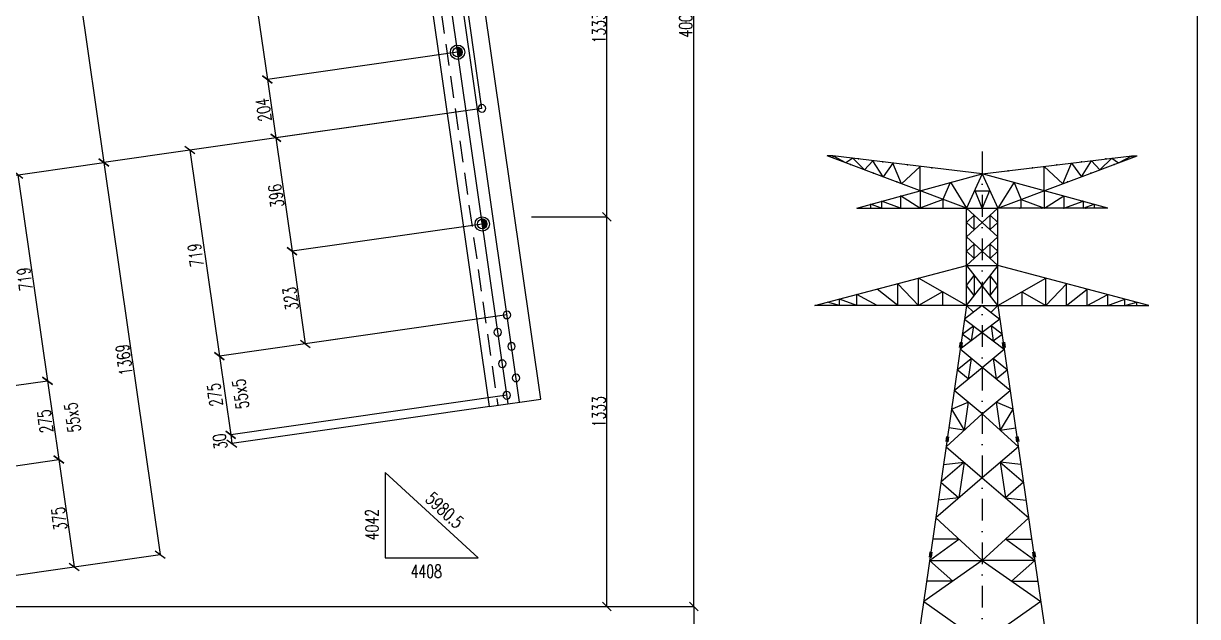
# Model space of a CAD drawing. Extents: x 59442 to 71607, y -56371 to -47761.
# Drawn here: x 67550 to 71607, y -53348 to -51298 of the extents above; entities that cross this region are included whole.
import ezdxf

# ---------------------------------------------------------------- set-up
doc = ezdxf.new("R2010")
doc.units = 0
doc.header["$LTSCALE"] = 150
doc.header["$MEASUREMENT"] = 0
doc.linetypes.add('DASHDOT', pattern=[1, 0.5, -0.25, 0, -0.25])
doc.linetypes.add('DASHED', pattern=[0.75, 0.5, -0.25])
doc.layers.get('0').update_dxf_attribs({"linetype": 'CONTINUOUS'})
doc.layers.get('DEFPOINTS').update_dxf_attribs({"linetype": 'CONTINUOUS'})
for name, color, linetype in [('035B', 7, 'CONTINUOUS'), ('ASSI', 3, 'CONTINUOUS'), ('FORI', 2, 'CONTINUOUS'), ('LINEA_ANG', 2, 'CONTINUOUS'), ('LS', 7, 'CONTINUOUS'), ('MZ', 6, 'DASHDOT'), ('QT_MPR', 7, 'CONTINUOUS'), ('QT_MSP', 7, 'CONTINUOUS'), ('TRAT-Y', 7, 'DASHED')]:
    doc.layers.add(name, color=color, linetype=linetype)
doc.styles.add('MONO', font='romans.shx', dxfattribs={"width": 0.7})
doc.styles.add('QUOTE', font='ROMANS8.SHX', dxfattribs={"width": 0.7})
doc.styles.add('RS', font='ROMANS8.shx', dxfattribs={"width": 0.7})
doc.styles.get("Standard").update_dxf_attribs({"font": 'ROMANS8.SHX', "width": 0.7})
doc.dimstyles.new('TRATTO', dxfattribs={"dimscale": 0, "dimtxt": 45, "dimasz": 30, "dimexe": 0, "dimexo": 0, "dimgap": 5, "dimtad": 1, "dimrnd": 0.5, "dimdsep": 46, "dimtxsty": 'RS', "dimblk1": 'OBLIQUE', "dimblk2": 'OBLIQUE', "dimsah": 1, "dimcen": 0.09, "dimclrd": 2, "dimclre": 2, "dimclrt": 7, "dimadec": 0, "dimazin": 0, "dimtfac": 1, "dimtix": 1, "dimtmove": 2, "dimatfit": 3, "dimfxl": 1, "dimtolj": 1, "dimtzin": 0, "dimarcsym": 0})

# ---------------------------------------------------------------- blocks, each defined once
blk = doc.blocks.new('16')
blk.add_circle((0, 0), 1)
blk = doc.blocks.new('ASSE98')
blk.add_line((0, 0), (1, 0))
at = {"color": 7, "style": 'QUOTE', "width": 0.5, "flags": 1}
for tag, p in [('TI', (1.38308, 6.82731)), ('DI_S', (1.38308, 6.42178)), ('D_S', (1.38308, 6.02092)), ('E_S', (1.38308, 5.68065)), ('NFORI', (1.36454, 5.29792)), ('ALAR', (1.36349, 4.93246)), ('FAM', (1.3775, 4.54645)), ('ALA', (1.38308, 4.19257)), ('DISP2', (1.38308, 3.84971)), ('DISP1', (1.38308, 3.50686)), ('PINZAF', (1.38308, 3.164)), ('PINZAI', (1.38308, 2.82114)), ('TRP', (1.38308, 2.47829)), ('NP', (1.38308, 2.13543)), ('SV', (1.38308, 1.79257)), ('PESO', (1.38308, 1.44971)), ('QUA', (1.38308, 1.10686)), ('LUN', (1.38308, 0.764)), ('PROF', (1.38308, 0.42114)), ('POS', (1.38308, 0.07829))]:
    blk.add_attdef(tag, p, '', height=0.2, dxfattribs=at)
at = {"color": 7, "flags": 1}
for tag, p in [('LAV1', (3.07431, 6.82847)), ('LAV2', (3.07431, 6.49513)), ('LAV3', (3.07431, 6.1618)), ('LAV4', (3.07431, 5.82847)), ('LAV5', (3.07431, 5.49513)), ('LAV6', (3.07431, 5.1618)), ('LAV7', (3.07431, 4.82847)), ('LAV8', (3.07431, 4.49513)), ('LAV9', (3.07431, 4.1618)), ('LAV10', (3.07431, 3.82847))]:
    blk.add_attdef(tag, p, '', height=0.2, dxfattribs=at)
blk = doc.blocks.new('_OBLIQUE')
at = {"color": 0, "linetype": 'ByBlock'}
blk.add_line((-0.5, -0.5), (0.5, 0.5), dxfattribs=at)
blk = doc.blocks.new('*D19')
at = {"layer": 'DEFPOINTS', "color": 0, "transparency": 16777216}
for p in [(66328, -50619), (67827.9, -51778.9), (66521.3, -51966.4)]:
    blk.add_point(p, dxfattribs=at)
at = {"layer": 'QT_MPR', "color": 2, "lineweight": -2, "transparency": 16777216}
for p, q in [((66328, -50619), (67634.6, -50431.5)), ((67634.6, -50431.5), (67827.9, -51778.9)), ((66521.3, -51966.4), (67827.9, -51778.9))]:
    blk.add_line(p, q, dxfattribs=at)
at = {"layer": 'QT_MPR', "color": 2, "lineweight": -2, "transparency": 16777216, "xscale": 30, "yscale": 30, "zscale": 30}
for p, rotation in [((67634.6, -50431.5), 98.16615670567514), ((67827.9, -51778.9), 278.1661567056751)]:
    blk.add_blockref('_OBLIQUE', p, dxfattribs=dict(at, rotation=rotation))
at = {"layer": 'QT_MPR', "color": 7, "transparency": 16777216, "insert": (67704, -51109.1), "char_height": 45, "attachment_point": 5, "rotation": 98.1662, "style": 'RS'}
blk.add_mtext('\\A1;1361', dxfattribs=at)
blk = doc.blocks.new('*D20')
at = {"layer": 'DEFPOINTS', "color": 0, "transparency": 16777216}
for p in [(66521.3, -51966.4), (68022.4, -53133.8), (66771.2, -53313.4)]:
    blk.add_point(p, dxfattribs=at)
at = {"layer": 'QT_MPR', "color": 2, "lineweight": -2, "transparency": 16777216}
for p, q in [((66521.3, -51966.4), (67827.9, -51778.9)), ((67827.9, -51778.9), (68022.4, -53133.8)), ((66771.2, -53313.4), (68022.4, -53133.8))]:
    blk.add_line(p, q, dxfattribs=at)
at = {"layer": 'QT_MPR', "color": 2, "lineweight": -2, "transparency": 16777216, "xscale": 30, "yscale": 30, "zscale": 30}
for p, rotation in [((67827.9, -51778.9), 98.16615670567514), ((68022.4, -53133.8), 278.1661567056751)]:
    blk.add_blockref('_OBLIQUE', p, dxfattribs=dict(at, rotation=rotation))
at = {"layer": 'QT_MPR', "color": 7, "transparency": 16777216, "insert": (67897.9, -52460.3), "char_height": 45, "attachment_point": 5, "rotation": 98.1662, "style": 'RS'}
blk.add_mtext('\\A1;1369', dxfattribs=at)
blk = doc.blocks.new('*D28')
at = {"layer": 'DEFPOINTS', "color": 0, "transparency": 16777216}
for p in [(66521.3, -51966.4), (67633.1, -52533), (66639.3, -52675.6)]:
    blk.add_point(p, dxfattribs=at)
at = {"layer": 'QT_MPR', "color": 2, "lineweight": -2, "transparency": 16777216}
for p, q in [((66521.3, -51966.4), (67531, -51821.5)), ((67531, -51821.5), (67633.1, -52533)), ((66639.3, -52675.6), (67633.1, -52533))]:
    blk.add_line(p, q, dxfattribs=at)
at = {"layer": 'QT_MPR', "color": 2, "lineweight": -2, "transparency": 16777216, "xscale": 30, "yscale": 30, "zscale": 30}
for p, rotation in [((67531, -51821.5), 98.16615670567514), ((67633.1, -52533), 278.1661567056751)]:
    blk.add_blockref('_OBLIQUE', p, dxfattribs=dict(at, rotation=rotation))
at = {"layer": 'QT_MPR', "color": 7, "transparency": 16777216, "insert": (67554.8, -52181.2), "char_height": 45, "attachment_point": 5, "rotation": 98.1662, "style": 'RS'}
blk.add_mtext('\\A1;719', dxfattribs=at)
blk = doc.blocks.new('*D29')
at = {"layer": 'DEFPOINTS', "color": 0, "transparency": 16777216}
for p in [(66639.3, -52675.6), (67672.1, -52805.2), (66717.9, -52942.2)]:
    blk.add_point(p, dxfattribs=at)
at = {"layer": 'QT_MPR', "color": 2, "lineweight": -2, "transparency": 16777216}
for p, q in [((66639.3, -52675.6), (67633.1, -52533)), ((67633.1, -52533), (67672.1, -52805.2)), ((66717.9, -52942.2), (67672.1, -52805.2))]:
    blk.add_line(p, q, dxfattribs=at)
at = {"layer": 'QT_MPR', "color": 2, "lineweight": -2, "transparency": 16777216, "xscale": 30, "yscale": 30, "zscale": 30}
for p, rotation in [((67633.1, -52533), 98.16615670567514), ((67672.1, -52805.2), 278.1661567056751)]:
    blk.add_blockref('_OBLIQUE', p, dxfattribs=dict(at, rotation=rotation))
at = {"layer": 'QT_MPR', "color": 7, "transparency": 16777216, "insert": (67719.4, -52659.5), "char_height": 45, "attachment_point": 5, "rotation": 98.1662, "style": 'RS'}
blk.add_mtext('\\A1;55x5', dxfattribs=at)
blk = doc.blocks.new('*D30')
at = {"layer": 'DEFPOINTS', "color": 0, "transparency": 16777216}
for p in [(66639.3, -52675.6), (67672.1, -52805.2), (66717.9, -52942.2)]:
    blk.add_point(p, dxfattribs=at)
at = {"layer": 'QT_MPR', "color": 2, "lineweight": -2, "transparency": 16777216}
for p, q in [((66639.3, -52675.6), (67633.1, -52533)), ((67633.1, -52533), (67672.1, -52805.2)), ((66717.9, -52942.2), (67672.1, -52805.2))]:
    blk.add_line(p, q, dxfattribs=at)
at = {"layer": 'QT_MPR', "color": 2, "lineweight": -2, "transparency": 16777216, "xscale": 30, "yscale": 30, "zscale": 30}
for p, rotation in [((67633.1, -52533), 98.16615670567514), ((67672.1, -52805.2), 278.1661567056751)]:
    blk.add_blockref('_OBLIQUE', p, dxfattribs=dict(at, rotation=rotation))
at = {"layer": 'QT_MPR', "color": 7, "transparency": 16777216, "insert": (67625.4, -52673), "char_height": 45, "attachment_point": 5, "rotation": 98.1662, "style": 'RS'}
blk.add_mtext('\\A1;275', dxfattribs=at)
blk = doc.blocks.new('*D32')
at = {"layer": 'DEFPOINTS', "color": 0, "transparency": 16777216}
for p in [(66717.9, -52942.2), (67725.4, -53176.4), (66771.2, -53313.4)]:
    blk.add_point(p, dxfattribs=at)
at = {"layer": 'QT_MPR', "color": 2, "lineweight": -2, "transparency": 16777216}
for p, q in [((66717.9, -52942.2), (67672.1, -52805.2)), ((67672.1, -52805.2), (67725.4, -53176.4)), ((66771.2, -53313.4), (67725.4, -53176.4))]:
    blk.add_line(p, q, dxfattribs=at)
at = {"layer": 'QT_MPR', "color": 2, "lineweight": -2, "transparency": 16777216, "xscale": 30, "yscale": 30, "zscale": 30}
for p, rotation in [((67672.1, -52805.2), 98.16615670567514), ((67725.4, -53176.4), 278.1661567056751)]:
    blk.add_blockref('_OBLIQUE', p, dxfattribs=dict(at, rotation=rotation))
at = {"layer": 'QT_MPR', "color": 7, "transparency": 16777216, "insert": (67673.7, -53009.6), "char_height": 45, "attachment_point": 5, "rotation": 98.1662, "style": 'RS'}
blk.add_mtext('\\A1;375', dxfattribs=at)
blk = doc.blocks.new('*D41')
at = {"layer": 'DEFPOINTS', "color": 0, "transparency": 16777216}
for p in [(69134.6, -51591.4), (69220.8, -52305.2), (68227, -52447.8)]:
    blk.add_point(p, dxfattribs=at)
at = {"layer": 'QT_MPR', "color": 2, "lineweight": -2, "transparency": 16777216}
for p, q in [((69134.6, -51591.4), (68124.9, -51736.3)), ((68124.9, -51736.3), (68227, -52447.8)), ((69220.8, -52305.2), (68227, -52447.8))]:
    blk.add_line(p, q, dxfattribs=at)
at = {"layer": 'QT_MPR', "color": 2, "lineweight": -2, "transparency": 16777216, "xscale": 30, "yscale": 30, "zscale": 30}
for p, rotation in [((68124.9, -51736.3), 98.16615670567514), ((68227, -52447.8), 278.1661567056751)]:
    blk.add_blockref('_OBLIQUE', p, dxfattribs=dict(at, rotation=rotation))
at = {"layer": 'QT_MPR', "color": 7, "transparency": 16777216, "insert": (68145.1, -52098.4), "char_height": 45, "attachment_point": 5, "rotation": 98.1662, "style": 'RS'}
blk.add_mtext('\\A1;719', dxfattribs=at)
blk = doc.blocks.new('*D42')
at = {"layer": 'DEFPOINTS', "color": 0, "transparency": 16777216}
for p in [(69220.8, -52305.2), (69220.3, -52583.1), (68266.1, -52720)]:
    blk.add_point(p, dxfattribs=at)
at = {"layer": 'QT_MPR', "color": 2, "lineweight": -2, "transparency": 16777216}
for p, q in [((69220.8, -52305.2), (68227, -52447.8)), ((68227, -52447.8), (68266.1, -52720)), ((69220.3, -52583.1), (68266.1, -52720))]:
    blk.add_line(p, q, dxfattribs=at)
at = {"layer": 'QT_MPR', "color": 2, "lineweight": -2, "transparency": 16777216, "xscale": 30, "yscale": 30, "zscale": 30}
for p, rotation in [((68227, -52447.8), 98.16615670567514), ((68266.1, -52720), 278.1661567056751)]:
    blk.add_blockref('_OBLIQUE', p, dxfattribs=dict(at, rotation=rotation))
at = {"layer": 'QT_MPR', "color": 7, "transparency": 16777216, "insert": (68300, -52578.4), "char_height": 45, "attachment_point": 5, "rotation": 98.1662, "style": 'RS'}
blk.add_mtext('\\A1;55x5', dxfattribs=at)
blk = doc.blocks.new('*D43')
at = {"layer": 'DEFPOINTS', "color": 0, "transparency": 16777216}
for p in [(69220.8, -52305.2), (69220.3, -52583.1), (68266.1, -52720)]:
    blk.add_point(p, dxfattribs=at)
at = {"layer": 'QT_MPR', "color": 2, "lineweight": -2, "transparency": 16777216}
for p, q in [((69220.8, -52305.2), (68227, -52447.8)), ((68227, -52447.8), (68266.1, -52720)), ((69220.3, -52583.1), (68266.1, -52720))]:
    blk.add_line(p, q, dxfattribs=at)
at = {"layer": 'QT_MPR', "color": 2, "lineweight": -2, "transparency": 16777216, "xscale": 30, "yscale": 30, "zscale": 30}
for p, rotation in [((68227, -52447.8), 98.16615670567514), ((68266.1, -52720), 278.1661567056751)]:
    blk.add_blockref('_OBLIQUE', p, dxfattribs=dict(at, rotation=rotation))
at = {"layer": 'QT_MPR', "color": 7, "transparency": 16777216, "insert": (68212, -52581.5), "char_height": 45, "attachment_point": 5, "rotation": 98.1662, "style": 'RS'}
blk.add_mtext('\\A1;275', dxfattribs=at)
blk = doc.blocks.new('*D44')
at = {"layer": 'DEFPOINTS', "color": 0, "transparency": 16777216}
for p in [(69220.3, -52583.1), (69161.2, -52621.9), (68270.3, -52749.7)]:
    blk.add_point(p, dxfattribs=at)
at = {"layer": 'QT_MPR', "color": 2, "lineweight": -2, "transparency": 16777216}
for p, q in [((69220.3, -52583.1), (68266.1, -52720)), ((69161.2, -52621.9), (68270.3, -52749.7)), ((68266.1, -52720), (68270.3, -52749.7))]:
    blk.add_line(p, q, dxfattribs=at)
at = {"layer": 'QT_MPR', "color": 2, "lineweight": -2, "transparency": 16777216, "xscale": 30, "yscale": 30, "zscale": 30}
for p, rotation in [((68266.1, -52720), 98.16615670567514), ((68270.3, -52749.7), 278.1661567056751)]:
    blk.add_blockref('_OBLIQUE', p, dxfattribs=dict(at, rotation=rotation))
at = {"layer": 'QT_MPR', "color": 7, "transparency": 16777216, "insert": (68229.2, -52742.8), "char_height": 45, "attachment_point": 5, "rotation": 98.1662, "style": 'RS'}
blk.add_mtext('\\A1;30', dxfattribs=at)
blk = doc.blocks.new('*D55')
at = {"layer": 'DEFPOINTS', "color": 0, "transparency": 16777216}
for p in [(66771.2, -53313.4), (68981.9, -53615.1), (69866.4, -53615.1)]:
    blk.add_point(p, dxfattribs=at)
at = {"layer": 'LS', "color": 2, "lineweight": -2, "transparency": 16777216}
for p, q in [((66771.2, -53313.4), (69866.4, -53313.4)), ((69866.4, -53313.4), (69866.4, -53615.1)), ((68981.9, -53615.1), (69866.4, -53615.1))]:
    blk.add_line(p, q, dxfattribs=at)
at = {"layer": 'LS', "color": 2, "lineweight": -2, "transparency": 16777216, "xscale": 30, "yscale": 30, "zscale": 30}
for p, rotation in [((69866.4, -53313.4), 90), ((69866.4, -53615.1), 270)]:
    blk.add_blockref('_OBLIQUE', p, dxfattribs=dict(at, rotation=rotation))
at = {"layer": 'LS', "color": 7, "transparency": 16777216, "insert": (69838.9, -53464.2), "char_height": 45, "attachment_point": 5, "rotation": 90, "style": 'RS'}
blk.add_mtext('\\A1;300', dxfattribs=at)
blk = doc.blocks.new('*D56')
at = {"layer": 'DEFPOINTS', "color": 0, "transparency": 16777216}
for p in [(68964.3, -49271.5), (69866.4, -49271.5), (66771.2, -53313.4)]:
    blk.add_point(p, dxfattribs=at)
at = {"layer": 'LS', "color": 2, "lineweight": -2, "transparency": 16777216}
for p, q in [((68964.3, -49271.5), (69866.4, -49271.5)), ((69866.4, -53313.4), (69866.4, -49271.5)), ((66771.2, -53313.4), (69866.4, -53313.4))]:
    blk.add_line(p, q, dxfattribs=at)
at = {"layer": 'LS', "color": 2, "lineweight": -2, "transparency": 16777216, "xscale": 30, "yscale": 30, "zscale": 30}
for p, rotation in [((69866.4, -49271.5), 90), ((69866.4, -53313.4), 270)]:
    blk.add_blockref('_OBLIQUE', p, dxfattribs=dict(at, rotation=rotation))
at = {"layer": 'LS', "color": 7, "transparency": 16777216, "insert": (69838.9, -51292.5), "char_height": 45, "attachment_point": 5, "rotation": 90, "style": 'RS'}
blk.add_mtext('\\A1;4000', dxfattribs=at)
blk = doc.blocks.new('*D57')
at = {"layer": 'DEFPOINTS', "color": 0, "transparency": 16777216}
for p in [(69305.7, -51966.4), (69566.4, -51966.4), (66771.2, -53313.4)]:
    blk.add_point(p, dxfattribs=at)
at = {"layer": 'LS', "color": 2, "lineweight": -2, "transparency": 16777216}
for p, q in [((69305.7, -51966.4), (69566.4, -51966.4)), ((69566.4, -53313.4), (69566.4, -51966.4)), ((66771.2, -53313.4), (69566.4, -53313.4))]:
    blk.add_line(p, q, dxfattribs=at)
at = {"layer": 'LS', "color": 2, "lineweight": -2, "transparency": 16777216, "xscale": 30, "yscale": 30, "zscale": 30}
for p, rotation in [((69566.4, -51966.4), 90), ((69566.4, -53313.4), 270)]:
    blk.add_blockref('_OBLIQUE', p, dxfattribs=dict(at, rotation=rotation))
at = {"layer": 'LS', "color": 7, "transparency": 16777216, "insert": (69538.9, -52639.9), "char_height": 45, "attachment_point": 5, "rotation": 90, "style": 'RS'}
blk.add_mtext('\\A1;1333', dxfattribs=at)
blk = doc.blocks.new('*D58')
at = {"layer": 'DEFPOINTS', "color": 0, "transparency": 16777216}
for p in [(69134.3, -50619), (69566.4, -50619), (69305.7, -51966.4)]:
    blk.add_point(p, dxfattribs=at)
at = {"layer": 'LS', "color": 2, "lineweight": -2, "transparency": 16777216}
for p, q in [((69134.3, -50619), (69566.4, -50619)), ((69566.4, -51966.4), (69566.4, -50619)), ((69305.7, -51966.4), (69566.4, -51966.4))]:
    blk.add_line(p, q, dxfattribs=at)
at = {"layer": 'LS', "color": 2, "lineweight": -2, "transparency": 16777216, "xscale": 30, "yscale": 30, "zscale": 30}
for p, rotation in [((69566.4, -50619), 90), ((69566.4, -51966.4), 270)]:
    blk.add_blockref('_OBLIQUE', p, dxfattribs=dict(at, rotation=rotation))
at = {"layer": 'LS', "color": 7, "transparency": 16777216, "insert": (69538.9, -51292.7), "char_height": 45, "attachment_point": 5, "rotation": 90, "style": 'RS'}
blk.add_mtext('\\A1;1333.5', dxfattribs=at)
blk = doc.blocks.new('P20')
at = {"color": 0}
for p, q in [((0, 0.98), (0.02, 1)), ((0, 0.94), (0.06, 1)), ((1, -0.01), (0, 0.99)), ((0, 0.89), (0.1, 0.99)), ((0, 0.85), (0.14, 0.99)), ((0, 0.8), (0.18, 0.98)), ((0, 0.76), (0.22, 0.98)), ((0, 0.71), (0.25, 0.97)), ((0, 0.67), (0.29, 0.96)), ((1, -0.05), (0, 0.95)), ((0, 0.62), (0.32, 0.95)), ((0, 0.58), (0.36, 0.93)), ((0, 0.53), (0.39, 0.92)), ((0, 0.49), (0.42, 0.91)), ((1, -0.09), (0, 0.9)), ((0, 0.44), (0.45, 0.89)), ((0, 0.4), (0.48, 0.88)), ((0.99, -0.13), (0, 0.86)), ((0, 0.35), (0.51, 0.86)), ((0, 0.31), (0.54, 0.84)), ((0, 0.26), (0.56, 0.83)), ((0.99, -0.17), (0, 0.81)), ((0, 0.22), (0.59, 0.81)), ((0, 0.17), (0.61, 0.79)), ((0.98, -0.21), (0, 0.77)), ((0, 0.13), (0.64, 0.77)), ((0, 0.08), (0.66, 0.75)), ((0, 0.04), (0.69, 0.73)), ((0.97, -0.25), (0, 0.72)), ((0, -0.01), (0.71, 0.7)), ((0.96, -0.28), (0, 0.68)), ((0, -0.05), (0.73, 0.68)), ((0, -0.1), (0.75, 0.66)), ((0.95, -0.32), (0, 0.63)), ((0, -0.14), (0.77, 0.63)), ((0, -0.19), (0.79, 0.61)), ((0.94, -0.35), (0, 0.59)), ((0, -0.23), (0.81, 0.58)), ((0, -0.28), (0.83, 0.56)), ((0.92, -0.38), (0, 0.54)), ((0, -0.32), (0.85, 0.53)), ((0.91, -0.41), (0, 0.5)), ((0, -0.36), (0.87, 0.5)), ((0, -0.41), (0.88, 0.47)), ((0.9, -0.44), (0, 0.45)), ((0, -0.45), (0.9, 0.44)), ((0.88, -0.47), (0, 0.41)), ((0, -0.5), (0.91, 0.41)), ((0, -0.54), (0.92, 0.38)), ((0.87, -0.5), (0, 0.36)), ((0, -0.59), (0.94, 0.35)), ((0.85, -0.53), (0, 0.32)), ((0, -0.63), (0.95, 0.31)), ((0, -0.68), (0.96, 0.28)), ((0.83, -0.56), (0, 0.27)), ((0, -0.72), (0.97, 0.25)), ((0.81, -0.58), (0, 0.23)), ((0, -0.77), (0.98, 0.21)), ((0.79, -0.61), (0, 0.18)), ((0, -0.81), (0.99, 0.17)), ((0.77, -0.63), (0, 0.14)), ((0, -0.86), (0.99, 0.13)), ((0.75, -0.66), (0, 0.09)), ((0, -0.9), (1, 0.09)), ((0.73, -0.68), (0, 0.05)), ((0, -0.95), (1, 0.05)), ((0.71, -0.7), (0, 0.01)), ((0, -0.99), (1, 0.01)), ((1, 0.04), (0.04, 1)), ((1, 0.09), (0.09, 1)), ((0.99, 0.14), (0.14, 0.99)), ((0.98, 0.19), (0.19, 0.98)), ((0.97, 0.25), (0.25, 0.97)), ((0.95, 0.31), (0.31, 0.95)), ((0.92, 0.38), (0.38, 0.92)), ((0.88, 0.47), (0.47, 0.88)), ((0.81, 0.59), (0.59, 0.81)), ((0.69, -0.73), (0, -0.04)), ((0.66, -0.75), (0, -0.08)), ((0.64, -0.77), (0, -0.13)), ((0.61, -0.79), (0, -0.17)), ((0.59, -0.81), (0, -0.22)), ((0.56, -0.83), (0, -0.26)), ((0.54, -0.84), (0, -0.31)), ((0.51, -0.86), (0, -0.35)), ((0.48, -0.88), (0, -0.4)), ((0.45, -0.89), (0, -0.44)), ((0.42, -0.91), (0, -0.49)), ((0.39, -0.92), (0, -0.53)), ((0.36, -0.93), (0, -0.58)), ((0.32, -0.95), (0, -0.62)), ((0.29, -0.96), (0, -0.67)), ((0.25, -0.97), (0, -0.71)), ((0.22, -0.98), (0, -0.76)), ((0.18, -0.98), (0, -0.8)), ((0.14, -0.99), (0, -0.85)), ((0.1, -0.99), (0, -0.89)), ((0.04, -1), (1, -0.04)), ((0.09, -1), (1, -0.09)), ((0.14, -0.99), (0.99, -0.14)), ((0.19, -0.98), (0.98, -0.19)), ((0.25, -0.97), (0.97, -0.25)), ((0.31, -0.95), (0.95, -0.31)), ((0.38, -0.92), (0.92, -0.38)), ((0.47, -0.88), (0.88, -0.47)), ((0.59, -0.81), (0.81, -0.59))]:
    blk.add_line(p, q, dxfattribs=at)
for radius in [1.5, 1]:
    blk.add_circle((0, 0), radius)
blk = doc.blocks.new('*D115')
at = {"layer": 'DEFPOINTS', "color": 0, "transparency": 16777216}
for p in [(68964.9, -50803.3), (69050.1, -51397.3), (68392.9, -51491.6)]:
    blk.add_point(p, dxfattribs=at)
at = {"layer": 'QT_MSP', "color": 2, "lineweight": -2, "transparency": 16777216}
for p, q in [((68964.9, -50803.3), (68307.6, -50897.7)), ((68307.6, -50897.7), (68392.9, -51491.6)), ((69050.1, -51397.3), (68392.9, -51491.6))]:
    blk.add_line(p, q, dxfattribs=at)
at = {"layer": 'QT_MSP', "color": 2, "lineweight": -2, "transparency": 16777216, "xscale": 30, "yscale": 30, "zscale": 30}
for p, rotation in [((68307.6, -50897.7), 98.16615670567145), ((68392.9, -51491.6), 278.1661567056715)]:
    blk.add_blockref('_OBLIQUE', p, dxfattribs=dict(at, rotation=rotation))
at = {"layer": 'QT_MSP', "color": 7, "transparency": 16777216, "insert": (68323, -51198.5), "char_height": 45, "attachment_point": 5, "rotation": 98.1662, "style": 'RS'}
blk.add_mtext('\\A1;600', dxfattribs=at)
blk = doc.blocks.new('*D116')
at = {"layer": 'DEFPOINTS', "color": 0, "transparency": 16777216}
for p in [(69050.1, -51397.3), (69134.6, -51591.4), (68421.9, -51693.7)]:
    blk.add_point(p, dxfattribs=at)
at = {"layer": 'QT_MSP', "color": 2, "lineweight": -2, "transparency": 16777216}
for p, q in [((69050.1, -51397.3), (68392.9, -51491.6)), ((68392.9, -51491.6), (68421.9, -51693.7)), ((69134.6, -51591.4), (68421.9, -51693.7))]:
    blk.add_line(p, q, dxfattribs=at)
at = {"layer": 'QT_MSP', "color": 2, "lineweight": -2, "transparency": 16777216, "xscale": 30, "yscale": 30, "zscale": 30}
for p, rotation in [((68392.9, -51491.6), 98.16615670567145), ((68421.9, -51693.7), 278.1661567056715)]:
    blk.add_blockref('_OBLIQUE', p, dxfattribs=dict(at, rotation=rotation))
at = {"layer": 'QT_MSP', "color": 7, "transparency": 16777216, "insert": (68380.1, -51596.5), "char_height": 45, "attachment_point": 5, "rotation": 98.1662, "style": 'RS'}
blk.add_mtext('\\A1;204', dxfattribs=at)
blk = doc.blocks.new('*D117')
at = {"layer": 'DEFPOINTS', "color": 0, "transparency": 16777216}
for p in [(69134.6, -51591.4), (69135.4, -51991.2), (68478.1, -52085.5)]:
    blk.add_point(p, dxfattribs=at)
at = {"layer": 'QT_MSP', "color": 2, "lineweight": -2, "transparency": 16777216}
for p, q in [((69134.6, -51591.4), (68421.9, -51693.7)), ((68421.9, -51693.7), (68478.1, -52085.5)), ((69135.4, -51991.2), (68478.1, -52085.5))]:
    blk.add_line(p, q, dxfattribs=at)
at = {"layer": 'QT_MSP', "color": 2, "lineweight": -2, "transparency": 16777216, "xscale": 30, "yscale": 30, "zscale": 30}
for p, rotation in [((68421.9, -51693.7), 98.16615670567145), ((68478.1, -52085.5), 278.1661567056715)]:
    blk.add_blockref('_OBLIQUE', p, dxfattribs=dict(at, rotation=rotation))
at = {"layer": 'QT_MSP', "color": 7, "transparency": 16777216, "insert": (68422.8, -51893.5), "char_height": 45, "attachment_point": 5, "rotation": 98.1662, "style": 'RS'}
blk.add_mtext('\\A1;396', dxfattribs=at)
blk = doc.blocks.new('*D118')
at = {"layer": 'DEFPOINTS', "color": 0, "transparency": 16777216}
for p in [(69135.4, -51991.2), (69220.8, -52305.2), (68524, -52405.2)]:
    blk.add_point(p, dxfattribs=at)
at = {"layer": 'QT_MSP', "color": 2, "lineweight": -2, "transparency": 16777216}
for p, q in [((69135.4, -51991.2), (68478.1, -52085.5)), ((68478.1, -52085.5), (68524, -52405.2)), ((69220.8, -52305.2), (68524, -52405.2))]:
    blk.add_line(p, q, dxfattribs=at)
at = {"layer": 'QT_MSP', "color": 2, "lineweight": -2, "transparency": 16777216, "xscale": 30, "yscale": 30, "zscale": 30}
for p, rotation in [((68478.1, -52085.5), 98.16615670567145), ((68524, -52405.2), 278.1661567056715)]:
    blk.add_blockref('_OBLIQUE', p, dxfattribs=dict(at, rotation=rotation))
at = {"layer": 'QT_MSP', "color": 7, "transparency": 16777216, "insert": (68473.8, -52249.2), "char_height": 45, "attachment_point": 5, "rotation": 98.1662, "style": 'RS'}
blk.add_mtext('\\A1;323', dxfattribs=at)

msp = doc.modelspace()

# ---------------------------------------------------------------- linework, layer by layer
at = {"color": 6, "ltscale": 0.01}
for p, q in [((70346.489, -51755.771), (70327.529, -51755.771)), ((70808.639, -51935.891), (70327.529, -51755.771)), ((70863.149, -51817.391), (70346.489, -51755.771)), ((70392.431, -51780.069), (70346.489, -51755.771)), ((70346.489, -51755.771), (70346.489, -51762.869)), ((70415.8, -51764.037), (70392.431, -51780.069)), ((70456.453, -51804.038), (70415.8, -51764.037)), ((70863.149, -51817.391), (71379.809, -51755.771)), ((70917.659, -51935.891), (71398.769, -51755.771)), ((71269.846, -51804.038), (71310.498, -51764.037)), ((71310.498, -51764.037), (71333.867, -51780.069)), ((71333.867, -51780.069), (71379.809, -51755.771)), ((71379.809, -51755.771), (71398.769, -51755.771)), ((71379.809, -51755.771), (71379.809, -51762.869)), ((70485.112, -51772.304), (70456.453, -51804.038)), ((70520.474, -51828.007), (70485.112, -51772.304)), ((70554.423, -51780.57), (70520.474, -51828.007)), ((70584.496, -51851.975), (70554.423, -51780.57)), ((70648.518, -51792.113), (70584.496, -51851.975)), ((70648.518, -51875.944), (70648.518, -51791.89)), ((71077.78, -51875.944), (71077.78, -51791.89)), ((71077.78, -51792.113), (71141.802, -51851.975)), ((71141.802, -51851.975), (71171.875, -51780.57)), ((71171.875, -51780.57), (71205.824, -51828.007)), ((71205.824, -51828.007), (71241.186, -51772.304)), ((71241.186, -51772.304), (71269.846, -51804.038)), ((70429.439, -51935.891), (70863.149, -51817.391)), ((70728.139, -51905.753), (70753.024, -51846.503)), ((70753.024, -51846.503), (70808.639, -51935.891)), ((70863.149, -51817.391), (70808.639, -51935.891)), ((71296.859, -51935.891), (70863.149, -51817.391)), ((70863.149, -51817.391), (70917.659, -51935.891)), ((70973.274, -51846.503), (70917.659, -51935.891)), ((70998.159, -51905.753), (70973.274, -51846.503)), ((70648.518, -51875.372), (70648.518, -51935.891)), ((70863.149, -51935.891), (70838.264, -51876.641)), ((70838.264, -51876.641), (70888.034, -51876.641)), ((70888.034, -51876.641), (70863.149, -51935.891)), ((71077.78, -51875.372), (71077.78, -51935.891)), ((70476.839, -51922.797), (70476.839, -51935.891)), ((70514.759, -51935.891), (70476.839, -51922.797)), ((70581.119, -51935.891), (70514.759, -51912.322)), ((70514.759, -51912.322), (70514.759, -51935.891)), ((70647.638, -51935.891), (70581.119, -51893.99)), ((70581.119, -51893.99), (70581.119, -51935.891)), ((70728.454, -51905.871), (70647.638, -51935.891)), ((70728.579, -51935.891), (70728.454, -51905.871)), ((70728.579, -51935.891), (70728.454, -51905.871)), ((70997.719, -51935.891), (70997.844, -51905.871)), ((70997.844, -51905.871), (71078.66, -51935.891)), ((71078.66, -51935.891), (71145.179, -51893.99)), ((71145.179, -51893.99), (71145.179, -51935.891)), ((71145.179, -51935.891), (71211.539, -51912.322)), ((71211.539, -51912.322), (71211.539, -51935.891)), ((71211.539, -51935.891), (71249.459, -51922.797)), ((71249.459, -51922.797), (71249.459, -51935.891)), ((70429.439, -51935.891), (70808.639, -51935.891)), ((70808.639, -52272.431), (70808.639, -51935.891)), ((70808.639, -51935.891), (70917.659, -51935.891)), ((70808.639, -51935.891), (70917.659, -52035.431)), ((70808.639, -52035.431), (70917.659, -51935.891)), ((70808.639, -51935.891), (70917.659, -51935.891)), ((70835.894, -51960.776), (70808.639, -51985.661)), ((70835.894, -51960.776), (70808.639, -51985.661)), ((70835.894, -52010.546), (70835.894, -51960.776)), ((70835.894, -52010.546), (70835.894, -51960.776)), ((70890.404, -51960.776), (70917.659, -51985.661)), ((70890.404, -52010.546), (70890.404, -51960.776)), ((70890.404, -51960.776), (70917.659, -51985.661)), ((70890.404, -52010.546), (70890.404, -51960.776)), ((70917.659, -52272.431), (70917.659, -51935.891)), ((71296.859, -51935.891), (70917.659, -51935.891)), ((70808.639, -52035.431), (70863.149, -51985.661)), ((70808.639, -51985.661), (70835.894, -52010.546)), ((70917.659, -52035.431), (70863.149, -51985.661)), ((70917.659, -51985.661), (70890.404, -52010.546)), ((70863.149, -52085.201), (70808.639, -52035.431)), ((70863.149, -52085.201), (70917.659, -52035.431)), ((70835.894, -52060.316), (70808.639, -52085.201)), ((70863.149, -52085.201), (70808.639, -52134.971)), ((70808.639, -52085.201), (70835.894, -52110.086)), ((70835.894, -52110.086), (70835.894, -52060.316)), ((70863.149, -52085.201), (70917.659, -52134.971)), ((70890.404, -52060.316), (70917.659, -52085.201)), ((70890.404, -52110.086), (70890.404, -52060.316)), ((70917.659, -52085.201), (70890.404, -52110.086)), ((70284.869, -52272.431), (70808.639, -52134.971)), ((70805.677, -52134.971), (70917.659, -52134.971)), ((70808.639, -52134.971), (70863.149, -52203.701)), ((70808.639, -52203.701), (70835.894, -52169.336)), ((70835.894, -52169.336), (70835.894, -52238.066)), ((70917.659, -52134.971), (70863.149, -52203.701)), ((70917.659, -52203.701), (70890.404, -52169.336)), ((70890.404, -52169.336), (70890.404, -52238.066)), ((71439.059, -52272.431), (70917.659, -52134.971)), ((70571.639, -52272.431), (70571.639, -52197.453)), ((70642.739, -52272.431), (70571.639, -52197.453)), ((70642.739, -52272.431), (70642.739, -52178.708)), ((70808.639, -52272.431), (70642.739, -52178.708)), ((70808.639, -52272.431), (70863.149, -52203.701)), ((70835.894, -52238.066), (70808.639, -52203.701)), ((70917.659, -52272.431), (70863.149, -52203.701)), ((70890.404, -52238.066), (70917.659, -52203.701)), ((70917.659, -52272.431), (71083.559, -52178.708)), ((71083.559, -52272.431), (71083.559, -52178.708)), ((71083.559, -52272.431), (71154.659, -52197.453)), ((71154.659, -52272.431), (71154.659, -52197.453)), ((70370.189, -52272.431), (70370.189, -52250.562)), ((70429.439, -52272.431), (70370.189, -52250.562)), ((70429.439, -52272.431), (70429.439, -52234.942)), ((70500.539, -52272.431), (70429.439, -52234.942)), ((70571.639, -52272.431), (70500.539, -52216.197)), ((70725.689, -52225.57), (70642.739, -52272.431)), ((70725.689, -52225.57), (70725.689, -52272.431)), ((71000.609, -52225.57), (71083.559, -52272.431)), ((71000.609, -52225.57), (71000.609, -52272.431)), ((71154.659, -52272.431), (71225.759, -52216.197)), ((71225.759, -52272.431), (71225.759, -52216.197)), ((71225.759, -52272.431), (71296.859, -52234.942)), ((71296.859, -52272.431), (71296.859, -52234.942)), ((71296.859, -52272.431), (71356.109, -52250.562)), ((71356.109, -52272.431), (71356.109, -52250.562)), ((70808.639, -52272.431), (70284.869, -52272.431)), ((70370.189, -52272.431), (70328.714, -52261.497)), ((70808.639, -52272.431), (70684.362, -53133.402)), ((70863.149, -52272.431), (70801.797, -52319.831)), ((70808.639, -52272.431), (70832.473, -52296.131)), ((70808.639, -52272.431), (70917.659, -52272.431)), ((70863.149, -52272.431), (70924.501, -52319.831)), ((70917.659, -52272.431), (70893.825, -52296.131)), ((70917.659, -52272.431), (71041.936, -53133.402)), ((70917.659, -52272.431), (71439.059, -52272.431)), ((71356.109, -52272.431), (71397.584, -52261.497)), ((71397.584, -52272.431), (71397.584, -52261.497)), ((70801.797, -52319.831), (70863.149, -52366.629)), ((70924.501, -52319.831), (70863.149, -52366.629)), ((70863.149, -52366.629), (70786.745, -52424.111)), ((70794.271, -52371.971), (70832.473, -52343.23)), ((70824.947, -52395.37), (70794.271, -52371.971)), ((70832.473, -52343.23), (70824.947, -52395.37)), ((70863.149, -52366.629), (70939.553, -52424.111)), ((70932.027, -52371.971), (70893.825, -52343.23)), ((70893.825, -52343.23), (70901.351, -52395.37)), ((70901.351, -52395.37), (70932.027, -52371.971)), ((70786.535, -52399.944), (70783.951, -52417.842)), ((70794.041, -52401.027), (70791.457, -52418.925)), ((70932.257, -52401.027), (70934.841, -52418.925)), ((70939.763, -52399.944), (70942.347, -52417.842)), ((70776.482, -52495.211), (70824.947, -52455.662)), ((70863.149, -52487.214), (70786.745, -52424.111)), ((70824.947, -52455.662), (70814.684, -52526.762)), ((70863.149, -52487.214), (70939.553, -52424.111)), ((70949.816, -52495.211), (70901.351, -52455.662)), ((70901.351, -52455.662), (70911.614, -52526.762)), ((70766.219, -52566.311), (70863.149, -52487.214)), ((70814.684, -52526.762), (70776.482, -52495.211)), ((70960.079, -52566.311), (70863.149, -52487.214)), ((70911.614, -52526.762), (70949.816, -52495.211)), ((70863.149, -52647.542), (70766.219, -52566.311)), ((70863.149, -52647.542), (70960.079, -52566.311)), ((70756.863, -52631.127), (70814.684, -52606.927)), ((70814.684, -52606.927), (70800.65, -52704.151)), ((70969.435, -52631.127), (70911.614, -52606.927)), ((70911.614, -52606.927), (70925.648, -52704.151)), ((70738.151, -52760.759), (70863.149, -52647.542)), ((70756.863, -52631.127), (70800.65, -52704.151)), ((70988.147, -52760.759), (70863.149, -52647.542)), ((70969.435, -52631.127), (70925.648, -52704.151)), ((70800.65, -52704.151), (70747.507, -52695.943)), ((70925.648, -52704.151), (70978.791, -52695.943)), ((70739.562, -52725.364), (70736.978, -52743.262)), ((70747.068, -52726.447), (70744.485, -52744.346)), ((70979.23, -52726.447), (70981.814, -52744.346)), ((70986.736, -52725.364), (70989.32, -52743.262)), ((70738.151, -52760.759), (70863.149, -52868.645)), ((70988.147, -52760.759), (70863.149, -52868.645)), ((70800.65, -52814.702), (70720.362, -52883.999)), ((70729.257, -52822.379), (70800.65, -52814.702)), ((70800.65, -52814.702), (70782.861, -52937.942)), ((70997.041, -52822.379), (70925.648, -52814.702)), ((70925.648, -52814.702), (71005.936, -52883.999)), ((70925.648, -52814.702), (70943.437, -52937.942)), ((70863.149, -52868.645), (70702.573, -53007.239)), ((70720.362, -52883.999), (70782.861, -52937.942)), ((70863.149, -52868.645), (71023.725, -53007.239)), ((71005.936, -52883.999), (70943.437, -52937.942)), ((70782.861, -52937.942), (70711.468, -52945.619)), ((70943.437, -52937.942), (71014.831, -52945.619)), ((70702.573, -53007.239), (70863.149, -53154.071)), ((71023.725, -53007.239), (70863.149, -53154.071)), ((70681.379, -53154.071), (70782.861, -53080.655)), ((70782.861, -53080.655), (70691.976, -53080.655)), ((71044.92, -53154.071), (70943.437, -53080.655)), ((70943.437, -53080.655), (71034.322, -53080.655)), ((70681.955, -53124.453), (70679.372, -53142.351)), ((70681.955, -53124.453), (70679.372, -53142.351)), ((70681.955, -53124.453), (70679.372, -53142.351)), ((70689.461, -53125.536), (70686.878, -53143.434)), ((70689.461, -53125.536), (70686.878, -53143.434)), ((70689.461, -53125.536), (70686.878, -53143.434)), ((71036.837, -53125.536), (71039.42, -53143.434)), ((71036.837, -53125.536), (71039.42, -53143.434)), ((71036.837, -53125.536), (71039.42, -53143.434)), ((71041.936, -53133.402), (71103.49, -53559.839)), ((71044.343, -53124.453), (71046.926, -53142.351)), ((71044.343, -53124.453), (71046.926, -53142.351)), ((71044.343, -53124.453), (71046.926, -53142.351)), ((70863.149, -53154.071), (70660.853, -53296.271)), ((70681.379, -53154.071), (70863.149, -53154.071)), ((70681.379, -53154.071), (70762.001, -53225.171)), ((70681.379, -53154.071), (70863.149, -53154.071)), ((70681.379, -53154.071), (70863.149, -53154.071)), ((71044.92, -53154.071), (70863.149, -53154.071)), ((70863.149, -53154.071), (71065.445, -53296.271)), ((71044.92, -53154.071), (70863.149, -53154.071)), ((71044.92, -53154.071), (70863.149, -53154.071)), ((71044.92, -53154.071), (70964.297, -53225.171)), ((70762.001, -53225.171), (70671.116, -53225.171)), ((70964.297, -53225.171), (71055.183, -53225.171)), ((70660.853, -53296.271), (70863.149, -53438.471)), ((71065.445, -53296.271), (70863.149, -53438.471))]:
    msp.add_line(p, q, dxfattribs=at)
msp.add_lwpolyline([(70684.362, -53133.402), (70622.808, -53559.839)], dxfattribs=at)
for p in [(70435.759, -51766.041), (71290.539, -51766.041), (70407.714, -51785.791), (70520.289, -51776.311), (70520.289, -51776.311), (70520.289, -51776.311), (70520.289, -51776.311), (70604.819, -51786.581), (70604.819, -51786.581), (70604.819, -51786.581), (70604.819, -51786.581), (70689.349, -51796.851), (70952.419, -51807.121), (71036.949, -51796.851), (71121.479, -51786.581), (71121.479, -51786.581), (71206.009, -51776.311), (71206.009, -51776.311), (71318.584, -51785.791), (70487.899, -51815.811), (70487.899, -51815.811), (70568.084, -51845.831), (70568.084, -51845.831), (71158.214, -51845.831), (71238.399, -51815.811), (70997.844, -51905.871), (71211.065, -51912.191), (70993.499, -51935.891), (71069.339, -51935.891), (71145.179, -51935.891), (71221.019, -51935.891)]:
    msp.add_point(p, dxfattribs=at)
at = {"layer": 'LINEA_ANG'}
for p, q in [((69337.397, -52596.588), (68726.748, -48341.178)), ((68548.574, -48366.746), (69159.222, -52622.156)), ((69159.222, -52622.156), (69337.397, -52596.588))]:
    msp.add_line(p, q, dxfattribs=at)
at = {"layer": 'LS', "color": 6}
for p, q in [((69224.58, -52612.97), (68613.932, -48357.561)), ((69264.174, -52607.289), (68653.526, -48351.879)), ((69134.564, -51591.433), (68735.391, -48809.728)), ((68799.918, -52850.046), (68799.918, -53145.102)), ((69121.705, -53145.102), (68799.918, -52850.046)), ((68799.918, -53145.102), (69121.705, -53145.102))]:
    msp.add_line(p, q, dxfattribs=at)
at = {"layer": 'LS', "color": 2}
msp.add_line((68124.906, -51736.319), (67827.948, -51778.932), dxfattribs=at)
at = {"layer": 'LS', "color": 8}
msp.add_lwpolyline([(59442.17, -47761.325), (59442.17, -56371.325), (68982.17, -56371.325), (68982.17, -55171.325), (71607.17, -55171.325), (71607.17, -47761.325), (59442.17, -47761.325)], close=True, dxfattribs=at)
at = {"layer": 'MZ'}
msp.add_line((70863.149, -51740.683), (70863.149, -53784.491), dxfattribs=at)
at = {"layer": 'TRAT-Y'}
msp.add_line((68578.269, -48362.485), (69188.918, -52617.894), dxfattribs=at)

# ---------------------------------------------------------------- block references
at = {"layer": 'ASSI', "xscale": 4299, "rotation": 278.1661567056715}
msp.add_blockref('ASSE98', (68548.574, -48366.746), dxfattribs=at)
at = {"layer": 'FORI'}
for name, p, xscale, yscale, zscale, rotation in [('P20', (69050.126, -51397.258), 16.5, 16.5, 16.5, 7.543052222774039), ('16', (69134.564, -51591.433), -13, 13, 13, 16.33231341134668), ('P20', (69135.353, -51991.174), 16.5, 16.5, 16.5, 7.543052222774039), ('16', (69220.824, -52305.192), -13, 13, 13, 16.33231341134668), ('16', (69189.042, -52365.316), -13, 13, 13, 16.33231341134668), ('16', (69236.449, -52414.076), -13, 13, 13, 16.33231341134668), ('16', (69204.667, -52474.2), -13, 13, 13, 16.33231341134668), ('16', (69252.073, -52522.961), -13, 13, 13, 16.33231341134668), ('16', (69220.291, -52583.085), -13, 13, 13, 16.33231341134668)]:
    msp.add_blockref(name, p, dxfattribs=dict(at, xscale=xscale, yscale=yscale, zscale=zscale, rotation=rotation))

# ---------------------------------------------------------------- texts
at = {"layer": '035B', "style": 'MONO', "width": 0.7}
for s, rotation, p in [('5980.5', 317.429487, (68935.583, -52947.151)), ('4042', 90, (68777.087, -53084.119))]:
    msp.add_text(s, height=45, rotation=rotation, dxfattribs=at).set_placement(p)
msp.add_text('4408', height=45, dxfattribs=at).set_placement((68888.052, -53214.523))

# ---------------------------------------------------------------- dimensions: what is measured, and where the dimension line sits
at = {"layer": 'LS', "color": 6}
for base, p1, p2, text, picture, middle in [((69866.436, -49271.539), (66771.191, -53313.371), (68964.291, -49271.539), '4000', '*D56', (69838.936, -51292.455)), ((69566.436, -50618.985), (69305.718, -51966.43), (69134.315, -50618.985), '1333.5', '*D58', (69538.936, -51292.708)), ((69566.436, -51966.43), (66771.191, -53313.371), (69305.718, -51966.43), '1333', '*D57', (69538.936, -52639.9)), ((69866.436, -53615.071), (66771.191, -53313.371), (68981.876, -53615.071), '300', '*D55', (69838.936, -53464.221))]:
    dim = msp.add_linear_dim(base=base, p1=p1, p2=p2, angle=90, text=text, dimstyle='TRATTO', override={"dimscale": 1}, dxfattribs=at)
    dim.commit()
    dim.dimension.update_dxf_attribs({"geometry": picture, "text_midpoint": middle})
at = {"layer": 'QT_MPR'}
for base, p1, p2, text, picture, middle in [((67827.948, -51778.932), (66327.975, -50618.985), (66521.333, -51966.43), '1361', '*D19', (67704.048, -51109.115)), ((68227.004, -52447.804), (69134.564, -51591.433), (69220.824, -52305.192), '719', '*D41', (68145.081, -52098.367)), ((68022.375, -53133.827), (66521.333, -51966.43), (66771.191, -53313.371), '1369', '*D20', (67897.94, -52460.285)), ((67633.088, -52533.031), (66521.333, -51966.43), (66639.268, -52675.643), '719', '*D28', (67554.818, -52181.194)), ((68266.066, -52720.016), (69220.824, -52305.192), (69220.291, -52583.085), '275', '*D43', (68212.049, -52581.489)), ((68266.066, -52720.016), (69220.824, -52305.192), (69220.291, -52583.085), '55x5', '*D42', (68299.959, -52578.434)), ((67672.15, -52805.242), (66639.268, -52675.643), (66717.925, -52942.173), '55x5', '*D29', (67719.434, -52659.548)), ((67672.15, -52805.242), (66639.268, -52675.643), (66717.925, -52942.173), '275', '*D30', (67625.398, -52673.043)), ((68270.327, -52749.712), (69220.291, -52583.085), (69161.202, -52621.872), '30', '*D44', (68229.185, -52742.839)), ((67725.416, -53176.44), (66717.925, -52942.173), (66771.191, -53313.371), '375', '*D32', (67673.693, -53009.595))]:
    dim = msp.add_linear_dim(base=base, p1=p1, p2=p2, angle=98.166157, text=text, dimstyle='TRATTO', override={"dimscale": 1}, dxfattribs=at)
    dim.commit()
    dim.dimension.update_dxf_attribs({"geometry": picture, "text_midpoint": middle, "dimtype": 160})
at = {"layer": 'QT_MSP'}
for base, p1, p2, text, picture, middle in [((68392.859, -51491.576), (68964.899, -50803.342), (69050.126, -51397.258), '600', '*D115', (68323.024, -51198.524)), ((68421.864, -51693.705), (69050.126, -51397.258), (69134.564, -51591.433), '204', '*D116', (68380.14, -51596.547)), ((68478.085, -52085.492), (69134.564, -51591.433), (69135.353, -51991.174), '396', '*D117', (68422.754, -51893.505)), ((68523.962, -52405.191), (69135.353, -51991.174), (69220.824, -52305.192), '323', '*D118', (68473.803, -52249.247))]:
    dim = msp.add_linear_dim(base=base, p1=p1, p2=p2, angle=98.166157, text=text, dimstyle='TRATTO', override={"dimscale": 1}, dxfattribs=at)
    dim.commit()
    dim.dimension.update_dxf_attribs({"geometry": picture, "text_midpoint": middle, "dimtype": 160})

doc.saveas('drawing.dxf')
